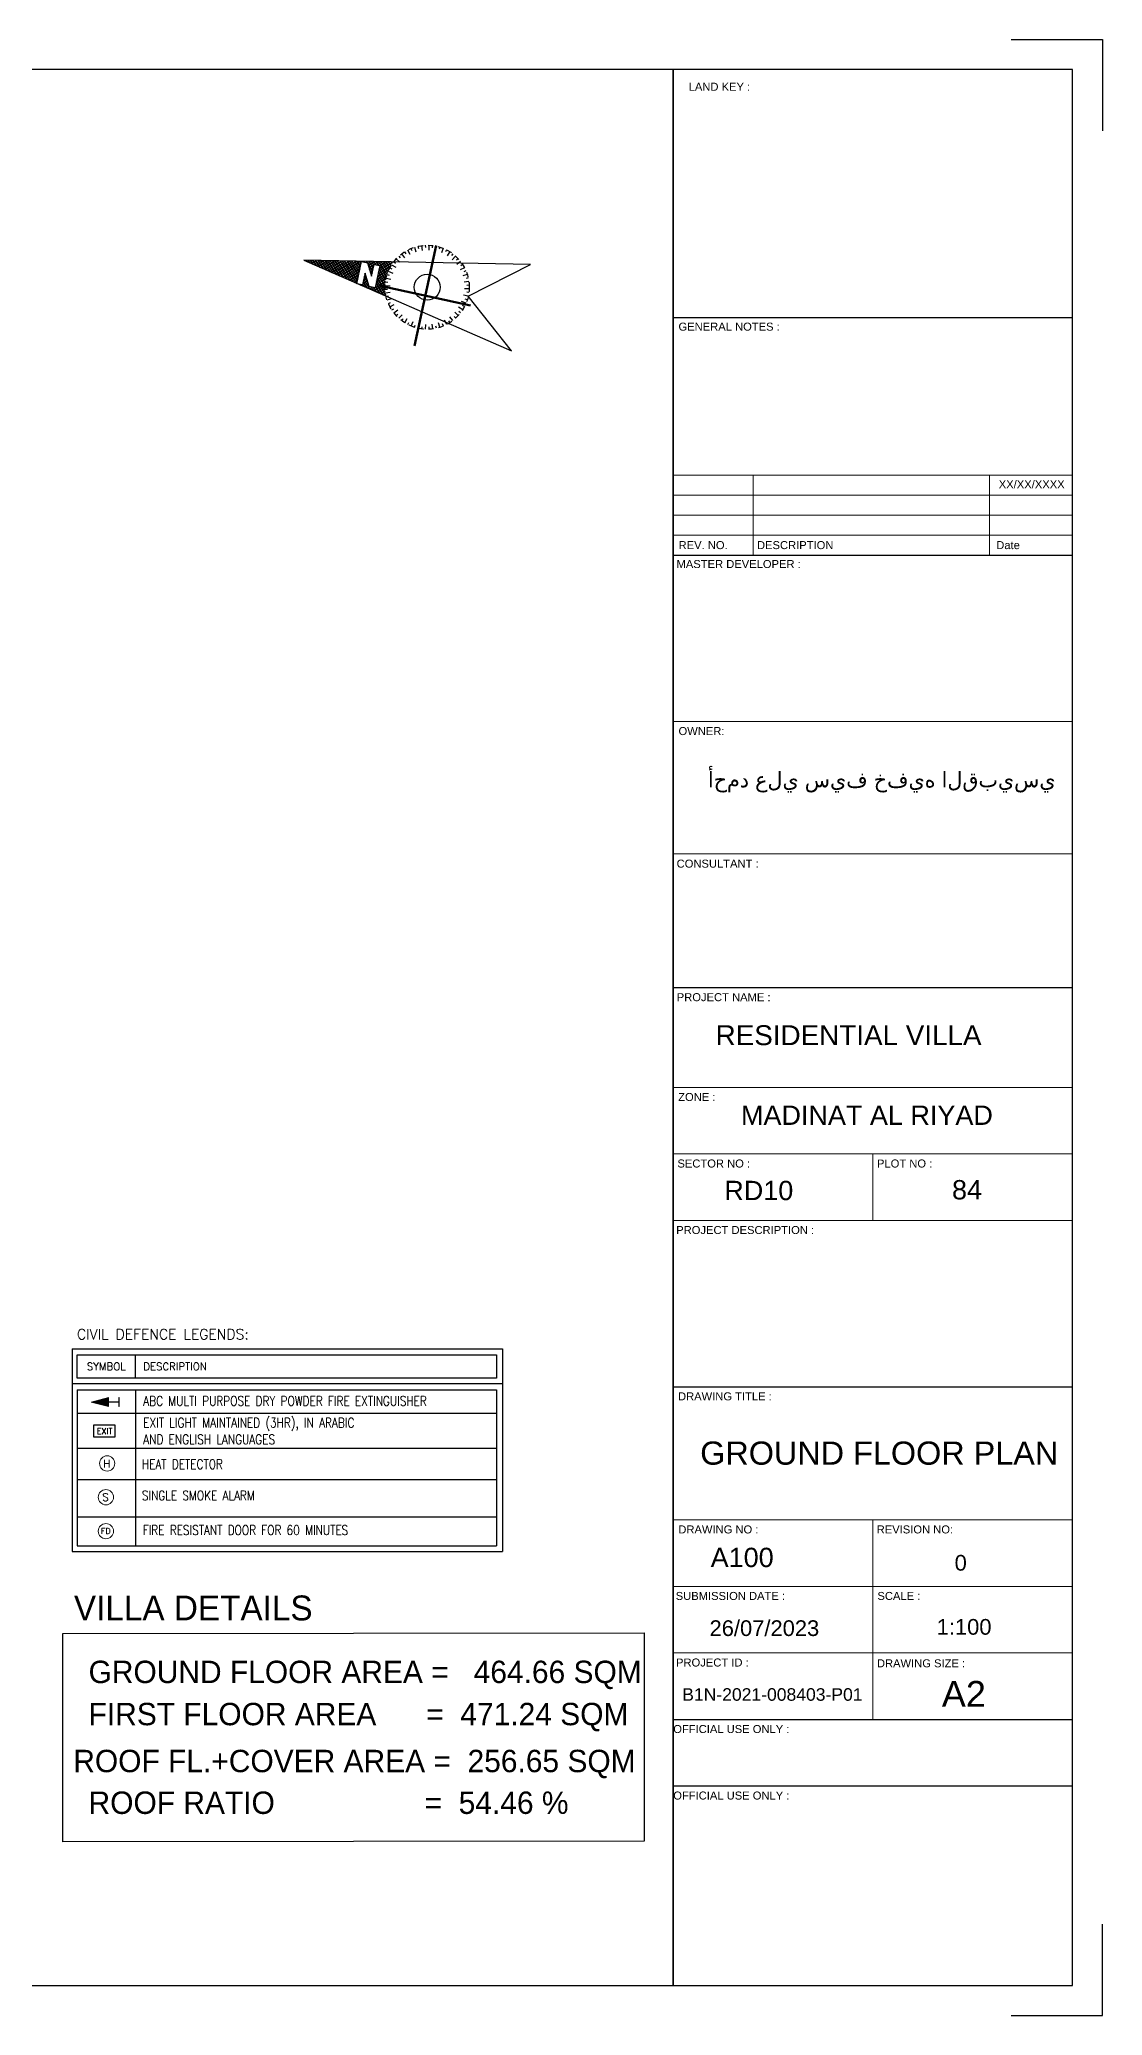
# Model space of a CAD drawing. Header units: millimetres. Extents: x -11627 to -10952, y 10244 to 10588.
# Drawn here: x -11375.91 to -11354.57, y 10439.92 to 10479.61 of the extents above; entities that cross this region are included whole.
import ezdxf
from ezdxf.enums import TextEntityAlignment as Align

# ---------------------------------------------------------------- set-up
doc = ezdxf.new("R2010")
doc.units = ezdxf.units.MM
doc.linetypes.add('DOT', pattern=[0.25, 0, -0.25])
doc.layers.get('0').update_dxf_attribs({"lineweight": 5})
for name, color, linetype in [('A-DETL-04', 5, 'Continuous'), ('A-ELEV 01', 7, 'Continuous'), ('CivilDefense', 2, 'Continuous'), ('FRAME', 3, 'Continuous'), ('INSERT TEXT', 1, 'Continuous'), ('WALL-RED', 252, 'Continuous')]:
    doc.layers.add(name, color=color, linetype=linetype)
for name, color, linetype, lineweight in [('A-TEXT', 3, 'Continuous', 13), ('BORDER A1', 7, 'Continuous', 100), ('FIRE', 2, 'Continuous', 5), ('FIRE-FITTINGS', 8, 'Continuous', 13), ('IN LINE', 7, 'Continuous', 20), ('TEXT', 30, 'Continuous', 9), ('TEXT 1', 30, 'Continuous', 9), ('Title Block', 7, 'Continuous', 0)]:
    doc.layers.add(name, color=color, linetype=linetype, lineweight=lineweight)
doc.styles.add('17', font='simplex_.ttf', dxfattribs={"height": 1.7})
doc.styles.add('Arcan Template Sheet A1$0$banda$0$BANDA AD-0705$0$ZFP', font='')
doc.styles.add('EUROROMAN', font='eur_____.pfb', dxfattribs={"width": 0.8, "height": 0.2})
doc.styles.add('ROMANC', font='ROMANC.shx')
doc.styles.add('ROMANS', font='romans.shx', dxfattribs={"width": 0.85})
doc.styles.add('T20-100', font='ROMANS.shx', dxfattribs={"height": 0.2})
doc.styles.add('T30', font='ROMANS.SHX', dxfattribs={"height": 3})
doc.styles.add('T35', font='ROMANS.SHX', dxfattribs={"height": 3.5})
doc.styles.get('Arcan Template Sheet A1$0$banda$0$BANDA AD-0705$0$ZFP').set_extended_font_data('Swis721 BT')

# ---------------------------------------------------------------- blocks, each defined once
blk = doc.blocks.new('ADM FRAME-A2')
at = {"layer": 'BORDER A1', "lineweight": 30}
blk.add_line((-11.557, 35.958), (-3.539, 35.958), dxfattribs=at)
at = {"layer": 'BORDER A1', "lineweight": 25}
for p, q in [((-11.557, 31.188), (-3.542, 31.188)), ((-11.557, 22.502), (-3.539, 22.502)), ((-11.557, 14.484), (-3.539, 14.484)), ((-11.557, 7.802), (-3.539, 7.802)), ((-11.557, 7.802), (-3.539, 7.802)), ((-11.557, 6.466), (-3.539, 6.466))]:
    blk.add_line(p, q, dxfattribs=at)
for points in [[(-4.771, 41.545), (-2.938, 41.545), (-2.938, 39.712)], [(-4.771, 1.856), (-2.938, 1.856), (-2.938, 3.689)]]:
    blk.add_lwpolyline(points, dxfattribs=at)
for points in [[(-58.529, 2.457), (-11.557, 2.457), (-11.557, 40.943), (-58.529, 40.943)], [(-3.539, 2.457), (-3.539, 40.943), (-11.557, 40.943), (-11.557, 2.457)]]:
    blk.add_lwpolyline(points, close=True, dxfattribs=at)
at = {"layer": 'IN LINE'}
for p, q in [((-3.542, 32.796), (-11.557, 32.796)), ((-9.953, 31.188), (-9.953, 32.796)), ((-5.207, 31.188), (-5.207, 32.796)), ((-3.542, 32.394), (-11.557, 32.394)), ((-3.542, 31.992), (-11.557, 31.992)), ((-3.542, 31.59), (-11.557, 31.59)), ((-3.539, 27.847), (-11.557, 27.847)), ((-11.557, 25.185), (-3.539, 25.185)), ((-11.557, 20.497), (-3.539, 20.497)), ((-11.557, 19.161), (-3.539, 19.161)), ((-7.548, 19.161), (-7.548, 17.825)), ((-11.557, 17.825), (-3.539, 17.825)), ((-11.557, 11.811), (-3.539, 11.811)), ((-7.548, 11.811), (-7.548, 7.802)), ((-11.557, 10.475), (-3.539, 10.475)), ((-11.557, 9.139), (-3.539, 9.139))]:
    blk.add_line(p, q, dxfattribs=at)
at = {"layer": 'BORDER A1', "lineweight": 0, "style": 'Arcan Template Sheet A1$0$banda$0$BANDA AD-0705$0$ZFP'}
blk.add_text('LAND KEY :', height=0.1608, dxfattribs=at).set_placement((-10.631, 40.596), align=Align.MIDDLE_CENTER)
at = {"layer": 'INSERT TEXT', "style": 'Arcan Template Sheet A1$0$banda$0$BANDA AD-0705$0$ZFP'}
for s, height, p in [('XX/XX/XXXX', 0.1608, (-4.359, 32.611)), ('RESIDENTIAL VILLA', 0.4, (-8.037, 21.545)), ('0', 0.315, (-5.785, 10.948)), ('26/07/2023', 0.3151, (-9.728, 9.635)), ('1:100', 0.3151, (-5.717, 9.661)), ('A2', 0.5184, (-5.722, 8.315))]:
    blk.add_text(s, height=height, dxfattribs=at).set_placement(p, align=Align.MIDDLE_CENTER)
for s, height, p in [('MADINAT AL RIYAD', 0.388, (-10.198, 19.744)), ('RD10', 0.388, (-10.533, 18.232)), ('84', 0.388, (-5.96, 18.247)), ('B1N-2021-008403-P01', 0.25208, (-11.378, 8.177))]:
    blk.add_text(s, height=height, dxfattribs=at).set_placement(p)
at = {"layer": 'INSERT TEXT', "insert": (-7.371, 26.84), "char_height": 0.3151, "width": 7.01945, "attachment_point": 2, "style": 'Arcan Template Sheet A1$0$banda$0$BANDA AD-0705$0$ZFP'}
blk.add_mtext('{\\fArial|b0|i0|c178|p34;أحمد علي سيف خفيه القبيسي}', dxfattribs=at)
at = {"layer": 'TEXT', "style": 'Arcan Template Sheet A1$0$banda$0$BANDA AD-0705$0$ZFP'}
for s, height, p in [('GENERAL NOTES :', 0.16076, (-10.436, 35.777)), ('REV. NO.', 0.1608, (-10.958, 31.389)), ('DESCRIPTION', 0.16076, (-9.109, 31.389)), ('Date', 0.1608, (-4.834, 31.389)), ('MASTER DEVELOPER :', 0.16076, (-10.245, 31.009)), ('OWNER:', 0.1608, (-10.991, 27.654)), ('CONSULTANT :', 0.16076, (-10.667, 24.991)), ('PROJECT NAME :', 0.16076, (-10.546, 22.309)), ('ZONE :', 0.1608, (-11.085, 20.304)), ('SECTOR NO :', 0.16076, (-10.745, 18.968)), ('PLOT NO :', 0.1608, (-6.911, 18.968)), ('PROJECT DESCRIPTION :', 0.16076, (-10.114, 17.632)), ('DRAWING TITLE :', 0.16076, (-10.521, 14.291)), ('DRAWING NO :', 0.16076, (-10.652, 11.618)), ('REVISION NO:', 0.16076, (-6.705, 11.618)), ('SUBMISSION DATE :', 0.16076, (-10.411, 10.282)), ('SCALE :', 0.1608, (-7.027, 10.282)), ('PROJECT ID :', 0.16076, (-10.773, 8.945)), ('DRAWING SIZE :', 0.16076, (-6.582, 8.929)), ('OFFICIAL USE ONLY :', 0.16076, (-10.392, 7.609)), ('OFFICIAL USE ONLY :', 0.16076, (-10.392, 6.273))]:
    blk.add_text(s, height=height, dxfattribs=at).set_placement(p, align=Align.MIDDLE_CENTER)
blk = doc.blocks.new('ERTFF')
at = {"layer": 'FIRE-FITTINGS'}
h = blk.add_hatch(color=256, dxfattribs=at)
h.dxf.hatch_style = 1
h.paths.add_polyline_path([(-382210, 137246), (-381843, 137151), (-381843, 137342)])
for p, q in [((-382210, 137246), (-381843, 137342)), ((-382210, 137246), (-381843, 137151)), ((-381843, 137151), (-381843, 137342)), ((-381843, 137250), (-381627, 137250)), ((-381843, 137242), (-381627, 137242)), ((-381627, 137255), (-381627, 137341)), ((-381627, 137341), (-381618, 137341)), ((-381627, 137237), (-381627, 137255)), ((-381627, 137246), (-381627, 137151)), ((-381627, 137151), (-381618, 137151)), ((-381618, 137255), (-381618, 137341)), ((-381618, 137246), (-381618, 137255)), ((-381618, 137246), (-381618, 137151))]:
    blk.add_line(p, q, dxfattribs=at)
blk = doc.blocks.new('north-t')
h = blk.add_hatch()
h.set_pattern_fill('ANSI37', color=256, scale=0.25, style=0)
h.set_pattern_definition([(45, (-66.64324, -36.86213), (-0.022097087, 0.022097087), []), (135, (-66.64324, -36.86213), (-0.022097087, -0.022097087), [])])
h.paths.add_polyline_path([(-0.591, 0.27), (-1.95, 0), (-1.075, -0.174), (-1.075, 0.17), (-0.982, 0.17), (-0.875, -0.017), (-0.875, 0.17), (-0.785, 0.17), (-0.785, -0.18), (-0.878, -0.18), (-0.985, 0.007), (-0.985, -0.18), (-1.046, -0.18), (-0.591, -0.27, -0.107554), (-0.65, 0, -0.107554)])
at = {"color": 3}
for p, q in [((1.484, 0.683), (-1.95, 0)), ((0.65, 0), (1.484, 0.683)), ((-1.95, 0), (1.484, -0.683)), ((1.484, -0.683), (0.65, 0))]:
    blk.add_line(p, q, dxfattribs=at)
for p, q in [((-0.222, 0.611), (-0.197, 0.54)), ((-0.168, 0.628), (-0.159, 0.594)), ((-0.113, 0.64), (-0.1, 0.566)), ((-0.057, 0.648), (-0.054, 0.613)), ((0, 0.65), (0, 0.575)), ((0.057, 0.648), (0.054, 0.613)), ((0.113, 0.64), (0.1, 0.566)), ((0.168, 0.628), (0.159, 0.594)), ((0.222, 0.611), (0.197, 0.54)), ((-0.563, 0.325), (-0.498, 0.288)), ((-0.532, 0.373), (-0.504, 0.353)), ((-0.498, 0.418), (-0.44, 0.37)), ((-0.46, 0.46), (-0.435, 0.435)), ((-0.418, 0.498), (-0.37, 0.44)), ((-0.373, 0.532), (-0.353, 0.504)), ((-0.325, 0.563), (-0.288, 0.498)), ((-0.275, 0.589), (-0.26, 0.557)), ((0.275, 0.589), (0.26, 0.557)), ((0.325, 0.563), (0.288, 0.498)), ((0.373, 0.532), (0.353, 0.504)), ((0.418, 0.498), (0.37, 0.44)), ((0.46, 0.46), (0.435, 0.435)), ((0.498, 0.418), (0.44, 0.37)), ((0.563, 0.325), (0.498, 0.288)), ((0.532, 0.373), (0.504, 0.353)), ((-0.65, 0), (-0.575, 0)), ((-0.648, 0.057), (-0.613, 0.054)), ((-0.64, 0.113), (-0.566, 0.1)), ((-0.628, 0.168), (-0.594, 0.159)), ((-0.611, 0.222), (-0.54, 0.197)), ((-0.589, 0.275), (-0.557, 0.26)), ((0.611, 0.222), (0.54, 0.197)), ((0.589, 0.275), (0.557, 0.26)), ((0.64, 0.113), (0.566, 0.1)), ((0.65, 0), (0.575, 0)), ((0.628, 0.168), (0.594, 0.159)), ((0.648, 0.057), (0.613, 0.054)), ((-0.648, -0.057), (-0.613, -0.054)), ((-0.64, -0.113), (-0.566, -0.1)), ((-0.628, -0.168), (-0.594, -0.159)), ((-0.611, -0.222), (-0.54, -0.197)), ((-0.589, -0.275), (-0.557, -0.26)), ((-0.563, -0.325), (-0.498, -0.288)), ((0.563, -0.325), (0.498, -0.288)), ((0.611, -0.222), (0.54, -0.197)), ((0.589, -0.275), (0.557, -0.26)), ((0.64, -0.113), (0.566, -0.1)), ((0.628, -0.168), (0.594, -0.159)), ((0.648, -0.057), (0.613, -0.054)), ((-0.532, -0.373), (-0.504, -0.353)), ((-0.498, -0.418), (-0.44, -0.37)), ((-0.46, -0.46), (-0.435, -0.435)), ((-0.418, -0.498), (-0.37, -0.44)), ((-0.373, -0.532), (-0.353, -0.504)), ((-0.325, -0.563), (-0.288, -0.498)), ((-0.275, -0.589), (-0.26, -0.557)), ((-0.222, -0.611), (-0.197, -0.54)), ((-0.168, -0.628), (-0.159, -0.594)), ((-0.113, -0.64), (-0.1, -0.566)), ((0, -0.65), (0, -0.575)), ((0.113, -0.64), (0.1, -0.566)), ((0.168, -0.628), (0.159, -0.594)), ((0.222, -0.611), (0.197, -0.54)), ((0.275, -0.589), (0.26, -0.557)), ((0.325, -0.563), (0.288, -0.498)), ((0.373, -0.532), (0.353, -0.504)), ((0.418, -0.498), (0.37, -0.44)), ((0.46, -0.46), (0.435, -0.435)), ((0.498, -0.418), (0.44, -0.37)), ((0.532, -0.373), (0.504, -0.353)), ((-0.057, -0.648), (-0.054, -0.613)), ((0.057, -0.648), (0.054, -0.613))]:
    blk.add_line(p, q)
blk.add_lwpolyline([(-0.878, -0.18), (-0.985, 0.007), (-0.985, -0.18), (-1.075, -0.18), (-1.075, 0.17), (-0.982, 0.17), (-0.875, -0.017), (-0.875, 0.17), (-0.785, 0.17), (-0.785, -0.18)], close=True, dxfattribs=at)
at = {"color": 3, "linetype": 'DOT', "ltscale": 0.15}
blk.add_circle((0, 0), 0.65, dxfattribs=at)
blk.add_circle((0, 0), 0.2)
at = {"style": '17', "flags": 4}
blk.add_attdef('+', text='', height=1.849, dxfattribs=at).set_placement((0, 0), align=Align.MIDDLE)

msp = doc.modelspace()

# ---------------------------------------------------------------- linework, layer by layer
at = {"layer": 'A-ELEV 01', "ltscale": 8}
msp.add_lwpolyline([(-11375.444, 10447.595), (-11363.769, 10447.608), (-11363.769, 10443.419), (-11375.444, 10443.407)], close=True, dxfattribs=at)
at = {"layer": 'CivilDefense', "ltscale": 0.05}
msp.add_lwpolyline([(-11374.833, 10451.776), (-11374.833, 10451.541), (-11374.399, 10451.541), (-11374.399, 10451.776)], close=True, dxfattribs=at)
at = {"layer": 'FIRE'}
for centre in [(-11374.557, 10451.009), (-11374.581, 10450.33), (-11374.581, 10449.648)]:
    msp.add_circle(centre, 0.153, dxfattribs=at)
at = {"layer": 'FRAME', "color": 6}
for p, q in [((-11375.259, 10453.31), (-11366.616, 10453.31)), ((-11375.259, 10453.31), (-11375.259, 10449.237)), ((-11366.616, 10453.31), (-11366.616, 10449.237)), ((-11366.616, 10452.606), (-11375.259, 10452.606)), ((-11375.162, 10452.02), (-11366.734, 10452.02)), ((-11375.162, 10451.316), (-11366.734, 10451.316)), ((-11375.162, 10450.687), (-11366.734, 10450.687)), ((-11375.162, 10449.933), (-11366.734, 10449.933)), ((-11375.259, 10449.237), (-11366.616, 10449.237))]:
    msp.add_line(p, q, dxfattribs=at)
at = {"layer": 'FRAME', "color": 3}
for p, q in [((-11373.989, 10452.724), (-11373.989, 10453.193)), ((-11375.162, 10452.489), (-11366.734, 10452.489)), ((-11375.162, 10452.489), (-11375.162, 10449.354)), ((-11373.989, 10452.489), (-11373.989, 10449.354)), ((-11366.734, 10452.489), (-11366.734, 10449.354)), ((-11375.162, 10449.354), (-11366.734, 10449.354)), ((-11375.162, 10449.354), (-11366.734, 10449.354))]:
    msp.add_line(p, q, dxfattribs=at)
msp.add_lwpolyline([(-11375.162, 10453.193), (-11366.734, 10453.193), (-11366.734, 10452.724), (-11375.162, 10452.724)], close=True, dxfattribs=at)

# ---------------------------------------------------------------- block references
at = {"layer": 'A-DETL-04', "color": 7, "xscale": 1.300000000000001, "yscale": 1.300000000000001, "zscale": 1.300000000000001, "rotation": 347.657486586691}
msp.add_blockref('north-t', (-11368.129, 10474.634), dxfattribs=at).add_auto_attribs({'+': '+'})
at = {"layer": 'Title Block'}
msp.add_blockref('ADM FRAME-A2', (-11351.629, 10438.065), dxfattribs=at)
at = {"layer": 'WALL-RED', "xscale": 0.0009557882635428254, "yscale": 0.0009557882635428254, "zscale": 0.0009557882635428254}
msp.add_blockref('ERTFF', (-11009.569, 10321.063), dxfattribs=at)

# ---------------------------------------------------------------- texts
at = {"layer": 'A-TEXT', "style": 'EUROROMAN'}
for s, height, p in [('VILLA DETAILS', 0.5, (-11375.224, 10447.856)), ('GROUND FLOOR AREA =   464.66 SQM', 0.44962, (-11374.93, 10446.597)), ('FIRST FLOOR AREA      =  471.24 SQM', 0.44962, (-11374.93, 10445.75)), ('ROOF FL.+COVER AREA =  256.65 SQM', 0.44962, (-11375.237, 10444.807)), ('ROOF RATIO                  =  54.46 %%%', 0.44962, (-11374.93, 10443.969))]:
    msp.add_text(s, height=height, dxfattribs=at).set_placement(p)
at = {"layer": 'CivilDefense', "ltscale": 0.05, "style": 'T20-100'}
msp.add_text('EXIT', height=0.1173, dxfattribs=at).set_placement((-11374.607, 10451.658), align=Align.MIDDLE_CENTER)
at = {"layer": 'CivilDefense', "style": 'ROMANS'}
for s, height, p in [('H', 0.153, (-11374.635, 10450.928)), ('S', 0.153, (-11374.657, 10450.254)), ('FD', 0.1173, (-11374.681, 10449.593))]:
    msp.add_text(s, height=height, dxfattribs=at).set_placement(p)
at = {"layer": 'FRAME', "color": 3, "style": 'T35'}
msp.add_text('CIVIL DEFENCE LEGENDS:', height=0.20532, dxfattribs=at).set_placement((-11375.162, 10453.604), align=Align.MIDDLE_LEFT)
at = {"layer": 'FRAME', "color": 2, "style": 'T30'}
msp.add_text('SYMBOL', height=0.1496, dxfattribs=at).set_placement((-11374.575, 10452.958), align=Align.MIDDLE_CENTER)
msp.add_text('DESCRIPTION', height=0.14959, dxfattribs=at).set_placement((-11373.831, 10452.958), align=Align.MIDDLE_LEFT)
at = {"layer": 'INSERT TEXT', "style": 'Arcan Template Sheet A1$0$banda$0$BANDA AD-0705$0$ZFP'}
msp.add_text('GROUND FLOOR PLAN', height=0.4656, dxfattribs=at).set_placement((-11359.051, 10451.216), align=Align.MIDDLE_CENTER)
msp.add_text('A100', height=0.388, dxfattribs=at).set_placement((-11362.436, 10448.927))
at = {"layer": 'TEXT 1', "style": 'ROMANC', "width": 0.8}
for s, p in [('ABC MULTI PURPOSE DRY POWDER FIRE EXTINGUISHER', (-11373.831, 10452.263)), ('EXIT LIGHT MAINTAINED (3HR), IN ARABIC', (-11373.831, 10451.827)), ('AND ENGLISH LANGUAGES', (-11373.831, 10451.491)), ('HEAT DETECTOR', (-11373.859, 10450.993)), ('SINGLE SMOKE ALARM', (-11373.859, 10450.365)), ('FIRE RESISTANT DOOR FOR 60 MINUTES', (-11373.841, 10449.671))]:
    msp.add_text(s, height=0.19288, dxfattribs=at).set_placement(p, align=Align.MIDDLE_LEFT)

doc.saveas('drawing.dxf')
